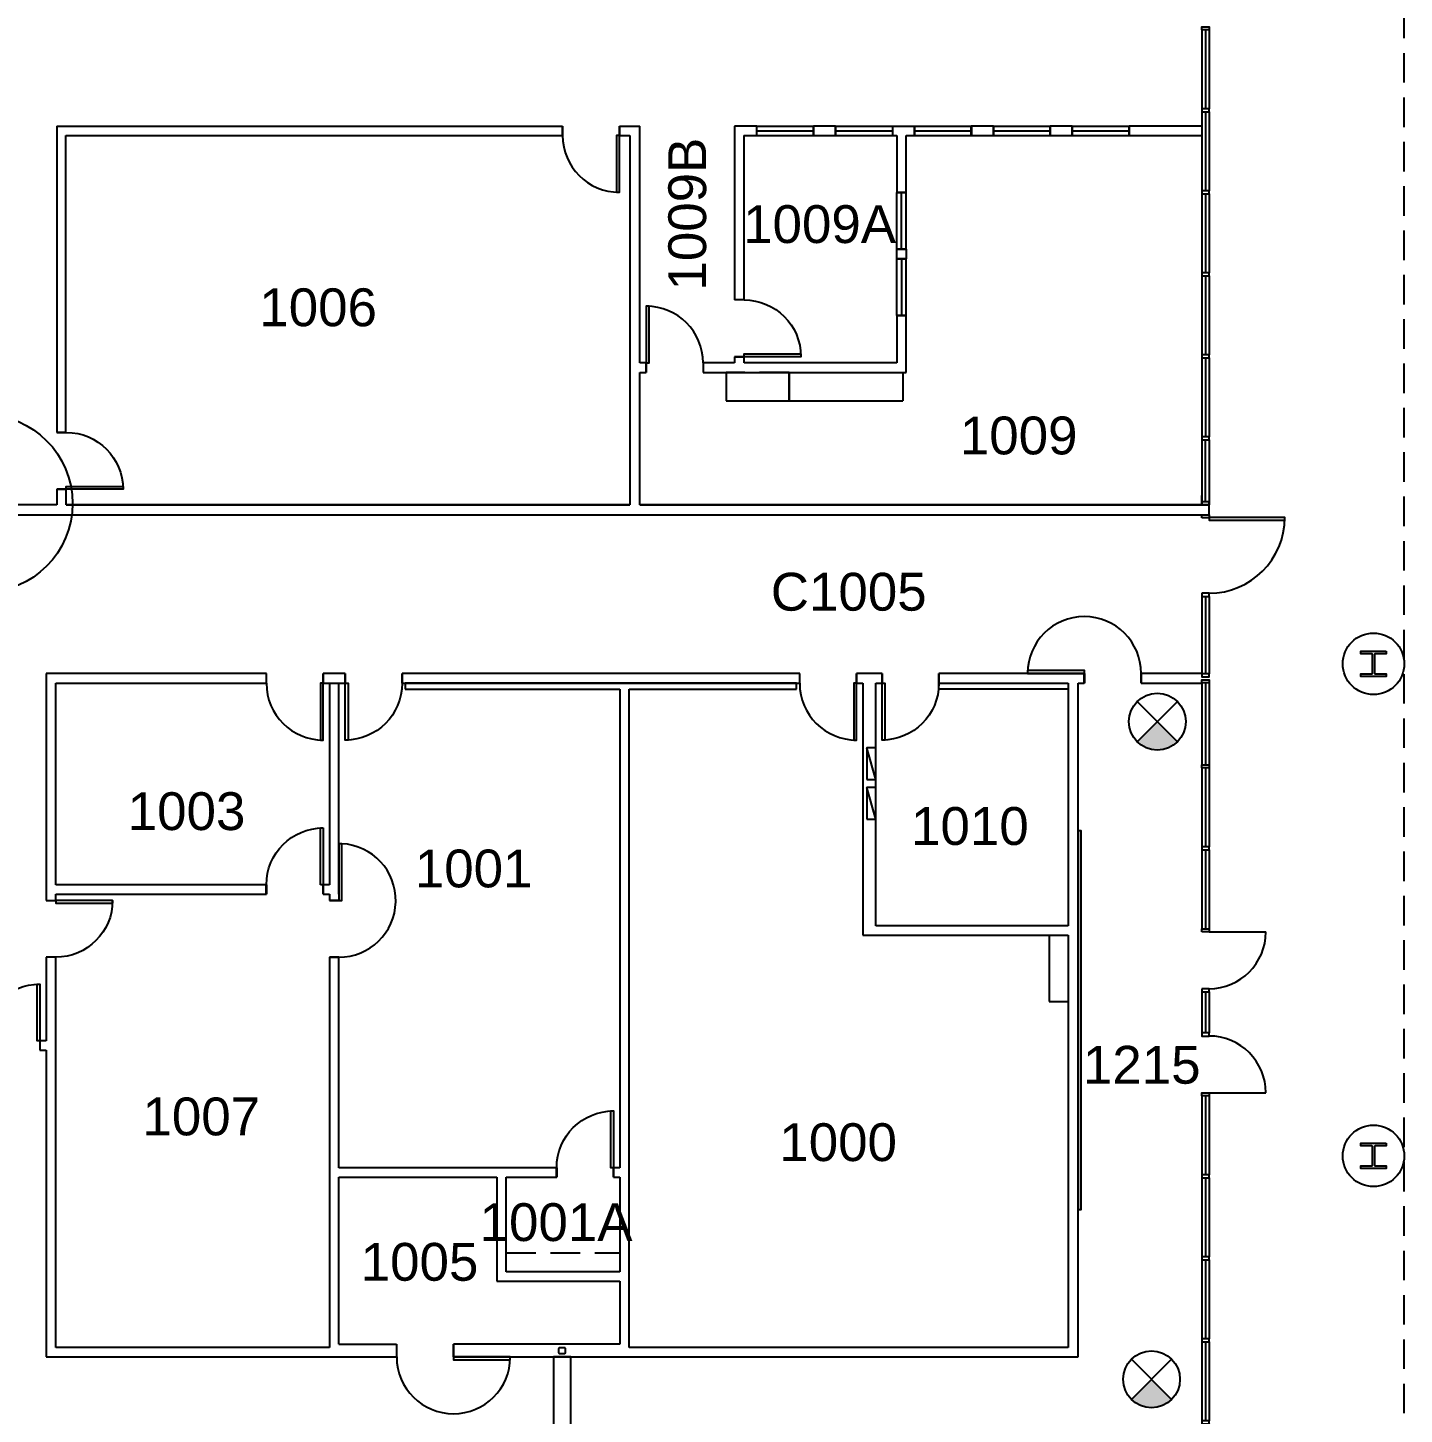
# Model space of a CAD drawing. Header units: inches. Extents: x 283 to 7662, y 1515 to 4754.
# Drawn here: x 6614 to 7487, y 2504 to 3383 of the extents above; entities that cross this region are included whole.
import ezdxf

# ---------------------------------------------------------------- set-up
doc = ezdxf.new("R2010")
doc.units = ezdxf.units.IN
doc.header["$LTSCALE"] = 150
doc.header["$MEASUREMENT"] = 0
doc.linetypes.add('HIDDEN2', pattern=[0.1875, 0.125, -0.0625])
doc.layers.get('0').update_dxf_attribs({"linetype": 'CONTINUOUS'})
doc.layers.get('DEFPOINTS').update_dxf_attribs({"color": 31, "linetype": 'CONTINUOUS'})
for name, color, linetype in [('A-ANNO-TEXT', 4, 'CONTINUOUS'), ('A-COLS', 5, 'CONTINUOUS'), ('A-DOOR', 2, 'CONTINUOUS'), ('A-FLOR-CASE', 3, 'CONTINUOUS'), ('A-FLOR-CASE-UPPR', 3, 'HIDDEN2'), ('A-GLAZ', 2, 'CONTINUOUS'), ('A-GLAZ-SILL', 1, 'CONTINUOUS'), ('A-ROOF-OTLN', 2, 'HIDDEN2'), ('A-WALL-FULL', 6, 'CONTINUOUS'), ('E-PANL', 2, 'CONTINUOUS'), ('X-Clng-Lite', 12, 'CONTINUOUS')]:
    doc.layers.add(name, color=color, linetype=linetype)
doc.styles.add('ARIAL', font='arial.ttf')

# ---------------------------------------------------------------- blocks, each defined once
blk = doc.blocks.new('win-6mod')
at = {"layer": 'A-GLAZ'}
for p, q in [((-260, -2.25), (-310, -2.25)), ((-208, -2.25), (-258, -2.25)), ((-156, -2.25), (-206, -2.25)), ((-104, -2.25), (-154, -2.25)), ((-52, -2.25), (-102, -2.25)), ((0, -2.25), (-50, -2.25))]:
    blk.add_line(p, q, dxfattribs=at)
for points in [[(-310, -4.5), (-312, -4.5), (-312, 0), (-310, 0)], [(-258, -4.5), (-260, -4.5), (-260, 0), (-258, 0)], [(-206, -4.5), (-208, -4.5), (-208, 0), (-206, 0)], [(-154, -4.5), (-156, -4.5), (-156, 0), (-154, 0)], [(-102, -4.5), (-104, -4.5), (-104, 0), (-102, 0)], [(-50, -4.5), (-52, -4.5), (-52, 0), (-50, 0)]]:
    blk.add_lwpolyline(points, close=True, dxfattribs=at)
at = {"layer": 'A-GLAZ-SILL'}
for p, q in [((-260, 0), (-310, 0)), ((-208, 0), (-258, 0)), ((-156, 0), (-206, 0)), ((-104, 0), (-154, 0)), ((-52, 0), (-102, 0)), ((0, 0), (-50, 0)), ((-260, -4.5), (-310, -4.5)), ((-208, -4.5), (-258, -4.5)), ((-156, -4.5), (-206, -4.5)), ((-104, -4.5), (-154, -4.5)), ((-52, -4.5), (-102, -4.5)), ((0, -4.5), (-50, -4.5))]:
    blk.add_line(p, q, dxfattribs=at)
blk = doc.blocks.new('TRA_EXITSIGN_1')
at = {"linetype": 'ByBlock'}
blk.add_hatch(color=0, dxfattribs=at).paths.add_polyline_path([(0, 0), (-0.707, 0.707, 0.198912), (-1, 0, 0.198912), (-0.707, -0.707)])
at = {"color": 0, "linetype": 'ByBlock'}
for p, q in [((-0.707, -0.707), (0.707, 0.707)), ((0.707, -0.707), (-0.707, 0.707))]:
    blk.add_line(p, q, dxfattribs=at)
blk.add_circle((0, 0), 1, dxfattribs=at)

msp = doc.modelspace()

# ---------------------------------------------------------------- hatches: boundary and pattern name
at = {"layer": 'X-Clng-Lite'}
msp.add_hatch(color=256, dxfattribs=at).paths.add_polyline_path([(7329.95, 2943.33), (7317.22, 2930.61, 0.198912), (7329.95, 2925.33, 0.198912), (7342.68, 2930.61)])

# ---------------------------------------------------------------- linework, layer by layer
at = {"layer": 'A-COLS'}
for points in [[(7474.94, 2988.02), (7474.94, 2986.3), (7468.19, 2986.3, 0.414214), (7467.53, 2985.64), (7467.53, 2974.36, 0.414214), (7468.19, 2973.7), (7474.94, 2973.7), (7474.94, 2971.98), (7459.05, 2971.98), (7459.05, 2973.7), (7465.81, 2973.7, 0.414214), (7466.46, 2974.36), (7466.46, 2985.64, 0.414214), (7465.81, 2986.3), (7459.05, 2986.3), (7459.05, 2988.02)], [(7474.94, 2676.02), (7474.94, 2674.3), (7468.19, 2674.3, 0.414214), (7467.53, 2673.64), (7467.53, 2662.36, 0.414214), (7468.19, 2661.7), (7474.94, 2661.7), (7474.94, 2659.98), (7459.05, 2659.98), (7459.05, 2661.7), (7465.81, 2661.7, 0.414214), (7466.46, 2662.36), (7466.46, 2673.64, 0.414214), (7465.81, 2674.3), (7459.05, 2674.3), (7459.05, 2676.02)]]:
    msp.add_lwpolyline(points, format="xyb", close=True, dxfattribs=at)
for centre in [(7467, 2980), (7467, 2668)]:
    msp.add_circle(centre, 19.5, dxfattribs=at)
at = {"layer": 'A-DOOR'}
for p, q in [((6799.47, 2839.92), (6799.47, 2875.92)), ((6799.47, 2875.92), (6801.22, 2875.92)), ((6801.22, 2875.92), (6801.22, 2839.92)), ((6801.22, 2839.92), (6799.47, 2839.92)), ((7362.75, 2810), (7398.75, 2810)), ((7362.75, 2708), (7398.75, 2708))]:
    msp.add_line(p, q, dxfattribs=at)
for points in [[(6988.99, 3315), (6987.24, 3315), (6987.24, 3279), (6988.99, 3279)], [(7006.03, 3170.75), (7007.78, 3170.75), (7007.78, 3206.75), (7006.03, 3206.75)], [(7068.03, 3174.75), (7068.03, 3176.5), (7104.03, 3176.5), (7104.03, 3174.75)], [(6638.35, 3090.75), (6638.35, 3092.5), (6674.35, 3092.5), (6674.35, 3090.75)], [(7362.78, 3072.75), (7362.78, 3071), (7410.78, 3071), (7410.78, 3072.75)], [(7283.72, 2973.92), (7283.72, 2975.67), (7247.72, 2975.67), (7247.72, 2973.92)], [(6801.22, 2967.67), (6799.47, 2967.67), (6799.47, 2931.67), (6801.22, 2931.67)], [(6815.22, 2967.67), (6816.97, 2967.67), (6816.97, 2931.67), (6815.22, 2931.67)], [(7139.27, 2967.67), (7137.52, 2967.67), (7137.52, 2931.67), (7139.27, 2931.67)], [(7155.49, 2967.67), (7157.24, 2967.67), (7157.24, 2931.67), (7155.49, 2931.67)], [(6811.22, 2829.92), (6812.97, 2829.92), (6812.97, 2865.92), (6811.22, 2865.92)], [(6631.72, 2829.95), (6631.72, 2828.2), (6667.72, 2828.2), (6667.72, 2829.95)], [(6621.72, 2740.93), (6619.97, 2740.93), (6619.97, 2776.93), (6621.72, 2776.93)], [(6985.24, 2660.5), (6983.49, 2660.5), (6983.49, 2696.5), (6985.24, 2696.5)], [(6883.83, 2540.5), (6883.83, 2538.75), (6919.83, 2538.75), (6919.83, 2540.5)]]:
    msp.add_lwpolyline(points, close=True, dxfattribs=at)
msp.add_lwpolyline([(6958.19, 2173.77), (6958.19, 2540.5), (6947.19, 2540.5), (6947.19, 2173.77)], dxfattribs=at)
for centre, radius, start, end in [((6988.99, 3315), 36, 180.00004, 270.00004), ((7006.03, 3170.75), 36, 360, 90), ((7362.78, 3072.75), 48, 270, 0), ((7283.72, 2973.92), 36, 0, 180), ((6801.22, 2967.67), 36, 180, 270), ((7139.27, 2967.67), 36, 180, 270), ((6811.2, 2829.94), 36.02, 270.02366, 87.19168), ((7362.75, 2810), 36, 270, 0), ((7362.75, 2708), 36, 360, 90), ((6883.83, 2540.5), 36, 180, 0)]:
    msp.add_arc(centre, radius, start, end, dxfattribs=at)
at = {"layer": 'A-DOOR', "extrusion": (0, 0, -1)}
for centre, start, end in [((-7068.03, 3174.75), 90, 180), ((-6638.35, 3090.75), 90, 180), ((-6815.22, 2967.67), 180, 270), ((-7155.49, 2967.67), 180, 270), ((-6801.22, 2839.92), 0, 90), ((-6631.72, 2829.95), 180, 270), ((-6621.72, 2740.93), 0, 90), ((-6985.24, 2660.5), 0, 90)]:
    msp.add_arc(centre, 36, start, end, dxfattribs=at)
at = {"layer": 'A-FLOR-CASE'}
for p, q in [((7056.58, 3164.75), (7056.58, 3146.75)), ((7096.58, 3164.75), (7096.58, 3146.75)), ((7096.58, 3146.75), (7096.58, 3164.75)), ((7168.58, 3164.75), (7168.58, 3146.75)), ((7056.58, 3146.75), (7096.58, 3146.75)), ((7096.58, 3146.75), (7168.58, 3146.75))]:
    msp.add_line(p, q, dxfattribs=at)
at = {"layer": 'A-FLOR-CASE-UPPR'}
msp.add_line((6917.24, 2606.5), (6989.24, 2606.5), dxfattribs=at)
msp.add_lwpolyline([(7056.58, 3146.75), (7096.58, 3146.75), (7096.58, 3164.75), (7056.58, 3164.75)], close=True, dxfattribs=at)
at = {"layer": 'A-GLAZ'}
for p, q in [((7360.5, 3382), (7360.5, 3332)), ((7360.5, 3330), (7360.5, 3280)), ((7076.06, 3318), (7112.06, 3318)), ((7126.06, 3318), (7162.06, 3318)), ((7176.06, 3318), (7212.06, 3318)), ((7226.06, 3318), (7262.06, 3318)), ((7276.06, 3318), (7312.06, 3318)), ((7167.83, 3242.86), (7167.83, 3278.86)), ((7360.5, 3278), (7360.5, 3228)), ((7167.83, 3236.86), (7167.83, 3200.86)), ((7360.5, 3226), (7360.5, 3176)), ((7360.5, 3174), (7360.5, 3124)), ((7360.5, 3082.75), (7360.5, 3122)), ((7360.5, 3022.72), (7360.5, 2973.74)), ((7360.5, 2967.85), (7360.5, 2916)), ((7360.5, 2914), (7360.5, 2864)), ((7360.5, 2862), (7360.5, 2812)), ((7360.5, 2772), (7360.5, 2746))]:
    msp.add_line(p, q, dxfattribs=at)
for points in [[(7358.25, 3382), (7358.25, 3384), (7362.75, 3384), (7362.75, 3382)], [(7358.25, 3332), (7358.25, 3330), (7362.75, 3330), (7362.75, 3332)], [(7358.25, 3280), (7358.25, 3278), (7362.75, 3278), (7362.75, 3280)], [(7358.25, 3228), (7358.25, 3226), (7362.75, 3226), (7362.75, 3228)], [(7358.25, 3176), (7358.25, 3174), (7362.75, 3174), (7362.75, 3176)], [(7358.25, 3124), (7358.25, 3122), (7362.75, 3122), (7362.75, 3124)], [(7358.28, 3082.75), (7358.28, 3080.75), (7362.75, 3080.75), (7362.75, 3082.75)], [(7358.28, 3072.5), (7358.28, 3074.5), (7362.75, 3074.5), (7362.75, 3072.5)], [(7358.25, 3024.72), (7358.25, 3022.72), (7362.75, 3022.72), (7362.75, 3024.72)], [(7358.25, 2973.74), (7358.25, 2971.74), (7362.75, 2971.74), (7362.75, 2973.74)], [(7358.25, 2967.85), (7358.25, 2969.85), (7362.75, 2969.85), (7362.75, 2967.85)], [(7358.25, 2914), (7358.25, 2916), (7362.75, 2916), (7362.75, 2914)], [(7358.25, 2864), (7358.25, 2862), (7362.75, 2862), (7362.75, 2864)], [(7358.25, 2810), (7358.25, 2812), (7362.75, 2812), (7362.75, 2810)], [(7358.25, 2774), (7358.25, 2772), (7362.75, 2772), (7362.75, 2774)], [(7358.25, 2746), (7358.25, 2744), (7362.75, 2744), (7362.75, 2746)], [(7358.25, 2706), (7358.25, 2708), (7362.75, 2708), (7362.75, 2706)]]:
    msp.add_lwpolyline(points, close=True, dxfattribs=at)
at = {"layer": 'A-GLAZ-SILL'}
for p, q in [((7358.25, 3382), (7358.25, 3332)), ((7362.75, 3382), (7362.75, 3332)), ((7358.25, 3330), (7358.25, 3280)), ((7362.75, 3330), (7362.75, 3280)), ((7076.06, 3321), (7112.06, 3321)), ((7076.06, 3315), (7112.06, 3315)), ((7126.03, 3321), (7162.03, 3321)), ((7126.03, 3315), (7162.03, 3315)), ((7176.06, 3321), (7212.06, 3321)), ((7176.06, 3315), (7212.06, 3315)), ((7226.06, 3321), (7262.06, 3321)), ((7226.06, 3315), (7262.06, 3315)), ((7276.03, 3315), (7312.03, 3315)), ((7276.06, 3321), (7312.06, 3321)), ((7164.83, 3242.86), (7164.83, 3278.86)), ((7170.83, 3242.86), (7170.83, 3278.86)), ((7358.25, 3278), (7358.25, 3228)), ((7362.75, 3278), (7362.75, 3228)), ((7164.83, 3200.86), (7164.83, 3236.86)), ((7170.83, 3200.86), (7170.83, 3236.86)), ((7358.25, 3226), (7358.25, 3176)), ((7362.75, 3226), (7362.75, 3176)), ((7358.25, 3174), (7358.25, 3124)), ((7362.75, 3174), (7362.75, 3124)), ((7358.25, 3122), (7358.28, 3080.75)), ((7362.75, 3122), (7362.75, 3080.75)), ((7358.25, 3022.72), (7358.25, 2973.74)), ((7362.75, 3022.72), (7362.75, 2973.74)), ((7358.25, 2967.85), (7358.25, 2916)), ((7362.75, 2967.85), (7362.75, 2916)), ((7358.25, 2914), (7358.25, 2864)), ((7362.75, 2914), (7362.75, 2864)), ((7358.25, 2862), (7358.25, 2812)), ((7362.75, 2862), (7362.75, 2812)), ((7358.25, 2772), (7358.25, 2746)), ((7362.75, 2772), (7362.75, 2746))]:
    msp.add_line(p, q, dxfattribs=at)
at = {"layer": 'A-ROOF-OTLN'}
msp.add_line((7486.5, 1998.5), (7486.5, 4403.5), dxfattribs=at)
at = {"layer": 'A-WALL-FULL'}
for p, q in [((6632.32, 3321), (6632.35, 3126.78)), ((6632.32, 3321), (6952.96, 3321)), ((6638.12, 3126.78), (6638.12, 3315)), ((6638.12, 3315), (6952.99, 3315)), ((6989.03, 3321), (7002.03, 3321)), ((6989.03, 3315), (6995.53, 3315)), ((6995.53, 3315), (6995.53, 3080.75)), ((7002.03, 3170.75), (7002.03, 3321)), ((7068.03, 3321), (7062.03, 3321)), ((7062.03, 3321), (7062.03, 3210.75)), ((7076.06, 3321), (7067.87, 3321)), ((7067.87, 3315), (7076.06, 3315)), ((7068.03, 3321), (7068.03, 3321)), ((7068.03, 3210.75), (7068.03, 3315)), ((7076.06, 3315), (7076.06, 3321)), ((7126.06, 3321), (7112.06, 3321)), ((7112.06, 3315), (7126.06, 3315)), ((7162.09, 3321), (7162.03, 3315)), ((7162.06, 3315), (7164.83, 3315)), ((7162.09, 3321), (7176.06, 3321)), ((7164.83, 3315), (7164.83, 3278.86)), ((7170.83, 3315), (7176.06, 3315)), ((7170.83, 3278.86), (7170.83, 3315)), ((7226.06, 3321), (7212.06, 3321)), ((7212.06, 3315), (7226.06, 3315)), ((7276.06, 3321), (7262.06, 3321)), ((7262.06, 3315), (7276.06, 3315)), ((7358.28, 3321), (7312.06, 3321)), ((7312.06, 3315), (7358.28, 3315)), ((7164.83, 3278.86), (7170.83, 3278.86)), ((7068.03, 3210.75), (7062.03, 3210.75)), ((7170.83, 3200.86), (7164.83, 3200.86)), ((7164.83, 3200.86), (7164.83, 3170.75)), ((7170.83, 3164.75), (7170.83, 3200.86)), ((7062.03, 3174.75), (7062.03, 3170.75)), ((7068.03, 3170.75), (7068.03, 3174.75)), ((7006.03, 3170.75), (7001.87, 3170.75)), ((7062.03, 3170.75), (7042.03, 3170.75)), ((7042.03, 3170.75), (7042.03, 3164.75)), ((7164.83, 3170.75), (7068.03, 3170.75)), ((7001.87, 3164.75), (7006.03, 3164.75)), ((7002.03, 3080.75), (7002.03, 3164.75)), ((7042.03, 3164.75), (7170.83, 3164.75)), ((6632.35, 3090.75), (6632.35, 3080.75)), ((6638.35, 3080.75), (6638.35, 3090.75)), ((7358.28, 3080.75), (7358.28, 3086.75)), ((6632.35, 3080.75), (6587.13, 3080.75)), ((6638.35, 3080.75), (6995.53, 3080.75)), ((6995.53, 3080.75), (6638.35, 3080.75)), ((7362.78, 3080.75), (7002.03, 3080.75)), ((7002.03, 3080.75), (7358.28, 3080.75)), ((7362.78, 3074.5), (7362.78, 3080.75)), ((6587.13, 3074.5), (7362.78, 3074.5)), ((6625.72, 2973.92), (6625.72, 2829.95)), ((6765.22, 2973.92), (6625.72, 2973.92)), ((6815.22, 2973.92), (6801.22, 2973.92)), ((7103.27, 2973.92), (6851.22, 2973.92)), ((7151.49, 2973.92), (7139.27, 2973.92)), ((7155.49, 2973.92), (7151.49, 2973.92)), ((7283.72, 2973.92), (7191.49, 2973.92)), ((7358.25, 2973.92), (7319.72, 2973.92)), ((6631.72, 2839.92), (6631.72, 2967.67)), ((6631.72, 2967.67), (6765.22, 2967.67)), ((6801.22, 2967.67), (6815.22, 2967.67)), ((6805.22, 2967.67), (6805.22, 2839.92)), ((6811.22, 2833.92), (6811.22, 2967.67)), ((6851.22, 2967.67), (7103.27, 2967.67)), ((6989.24, 2967.64), (6853.22, 2967.67)), ((6853.22, 2967.67), (6853.22, 2963.92)), ((6853.22, 2963.92), (6989.24, 2963.89)), ((7101.23, 2967.67), (6989.24, 2967.67)), ((6989.24, 2963.92), (6989.24, 2660.5)), ((6995.24, 2546.5), (6995.24, 2963.92)), ((6995.24, 2963.92), (7101.23, 2963.92)), ((7101.23, 2963.92), (7101.23, 2967.67)), ((7139.27, 2967.67), (7143.28, 2967.67)), ((7143.28, 2967.67), (7143.28, 2807.92)), ((7151.49, 2967.67), (7155.49, 2967.67)), ((7151.49, 2813.92), (7151.49, 2967.67)), ((7191.49, 2967.67), (7273.49, 2967.67)), ((7273.49, 2967.67), (7273.49, 2813.92)), ((7279.72, 2813.92), (7279.72, 2967.67)), ((7279.72, 2967.67), (7283.69, 2967.67)), ((7319.72, 2967.67), (7358.25, 2967.67)), ((6765.22, 2839.92), (6631.72, 2839.92)), ((6805.22, 2839.92), (6801.22, 2839.92)), ((6631.72, 2833.92), (6765.22, 2833.92)), ((6631.72, 2829.95), (6631.72, 2833.92)), ((6801.22, 2833.92), (6805.22, 2833.92)), ((6805.22, 2833.92), (6805.22, 2829.92)), ((6625.72, 2829.95), (6631.72, 2829.95)), ((7273.49, 2813.92), (7151.49, 2813.92)), ((7279.72, 2540.5), (7279.72, 2813.92)), ((7279.72, 2807.92), (7279.72, 2813.92)), ((7143.28, 2807.92), (7273.49, 2807.92)), ((7261.49, 2807.92), (7261.49, 2765.92)), ((7273.49, 2807.92), (7273.49, 2546.5)), ((6631.72, 2793.89), (6625.72, 2793.89)), ((6625.72, 2793.89), (6625.72, 2740.93)), ((6631.72, 2740.93), (6631.72, 2793.89)), ((6805.22, 2793.92), (6805.22, 2660.5)), ((6811.22, 2660.5), (6811.22, 2793.92)), ((7261.49, 2765.92), (7273.49, 2765.92)), ((6625.72, 2740.93), (6621.72, 2740.93)), ((6621.72, 2734.93), (6625.72, 2734.93)), ((6625.72, 2734.93), (6625.72, 2684.46)), ((6631.72, 2684.46), (6631.72, 2740.93)), ((6625.72, 2684.46), (6625.72, 2540.5)), ((6631.72, 2546.5), (6631.72, 2684.46)), ((6805.22, 2660.5), (6805.22, 2546.5)), ((6917.24, 2660.5), (6811.22, 2660.5)), ((6949.24, 2660.5), (6917.24, 2660.5)), ((6989.24, 2660.5), (6985.24, 2660.5)), ((6811.22, 2654.5), (6911.24, 2654.5)), ((6811.22, 2548.5), (6811.22, 2654.5)), ((6911.24, 2654.5), (6911.24, 2588.5)), ((6917.24, 2654.5), (6949.24, 2654.5)), ((6917.24, 2594.5), (6917.24, 2654.5)), ((6985.24, 2654.5), (6989.24, 2654.5)), ((6989.24, 2654.5), (6989.24, 2594.5)), ((6989.24, 2594.5), (6917.24, 2594.5)), ((6911.24, 2588.5), (6989.24, 2588.5)), ((6989.24, 2588.5), (6989.24, 2548.5)), ((6805.22, 2546.5), (6631.72, 2546.5)), ((6811.22, 2548.5), (6847.8, 2548.5)), ((6847.8, 2548.5), (6847.8, 2540.5)), ((6989.24, 2548.5), (6883.83, 2548.5)), ((7273.49, 2546.5), (6995.24, 2546.5)), ((6625.72, 2540.5), (6847.8, 2540.5)), ((6883.83, 2540.5), (6995.24, 2540.5)), ((6995.24, 2540.5), (7279.72, 2540.5))]:
    msp.add_line(p, q, dxfattribs=at)
for points in [[(6952.99, 3321), (6952.96, 3321), (6952.96, 3315), (6952.99, 3315)], [(6988.99, 3321), (6989.03, 3321), (6989.03, 3315), (6988.99, 3315)], [(7112.06, 3321), (7112.09, 3321), (7112.09, 3315), (7112.06, 3315)], [(7126.06, 3321), (7126.03, 3321), (7126.03, 3315), (7126.06, 3315)], [(7176.06, 3321), (7176.03, 3321), (7176.03, 3315), (7176.06, 3315)], [(7212.06, 3321), (7212.09, 3321), (7212.09, 3315), (7212.06, 3315)], [(7226.06, 3321), (7226.03, 3321), (7226.03, 3315), (7226.06, 3315)], [(7262.06, 3321), (7262.09, 3321), (7262.09, 3315), (7262.06, 3315)], [(7276.06, 3321), (7276.03, 3321), (7276.03, 3315), (7276.06, 3315)], [(7312.06, 3321), (7312.09, 3321), (7312.09, 3315), (7312.06, 3315)], [(7170.83, 3278.86), (7170.83, 3278.89), (7164.83, 3278.89), (7164.83, 3278.86)], [(7170.83, 3242.86), (7170.83, 3242.83), (7164.83, 3242.83), (7164.83, 3242.86)], [(7170.83, 3236.86), (7170.83, 3236.89), (7164.83, 3236.89), (7164.83, 3236.86)], [(7170.83, 3200.86), (7170.83, 3200.83), (7164.83, 3200.83), (7164.83, 3200.86)], [(7062.03, 3174.75), (7062.03, 3174.72), (7068.03, 3174.72), (7068.03, 3174.75)], [(7006.03, 3164.75), (7006, 3164.75), (7006, 3170.75), (7006.03, 3170.75)], [(6632.35, 3126.75), (6632.35, 3126.78), (6638.35, 3126.78), (6638.35, 3126.75)], [(6632.35, 3090.75), (6632.35, 3090.72), (6638.35, 3090.72), (6638.35, 3090.75)], [(6765.22, 2973.92), (6765.19, 2973.92), (6765.19, 2967.67), (6765.22, 2967.67)], [(6801.22, 2973.92), (6801.25, 2973.92), (6801.25, 2967.67), (6801.22, 2967.67)], [(6815.22, 2973.92), (6815.19, 2973.92), (6815.19, 2967.67), (6815.22, 2967.67)], [(6851.22, 2973.92), (6851.25, 2973.92), (6851.25, 2967.67), (6851.22, 2967.67)], [(7103.27, 2973.92), (7103.23, 2973.92), (7103.23, 2967.67), (7103.27, 2967.67)], [(7139.27, 2973.92), (7139.3, 2973.92), (7139.3, 2967.67), (7139.27, 2967.67)], [(7155.49, 2973.92), (7155.46, 2973.92), (7155.46, 2967.67), (7155.49, 2967.67)], [(7191.49, 2973.92), (7191.53, 2973.92), (7191.53, 2967.67), (7191.49, 2967.67)], [(7283.72, 2967.67), (7283.69, 2967.67), (7283.69, 2973.92), (7283.72, 2973.92)], [(7319.72, 2967.67), (7319.76, 2967.67), (7319.76, 2973.92), (7319.72, 2973.92)], [(7279.72, 2634.09), (7281.72, 2634.09), (7281.72, 2874.09), (7279.72, 2874.09)], [(6765.22, 2833.92), (6765.19, 2833.92), (6765.19, 2839.92), (6765.22, 2839.92)], [(6801.22, 2833.92), (6801.25, 2833.92), (6801.25, 2839.92), (6801.22, 2839.92)], [(6805.22, 2829.92), (6805.22, 2829.95), (6811.22, 2829.95), (6811.22, 2829.92)], [(6805.22, 2793.92), (6805.22, 2793.89), (6811.22, 2793.89), (6811.22, 2793.92)], [(6621.72, 2734.93), (6621.76, 2734.93), (6621.76, 2740.93), (6621.72, 2740.93)], [(6949.24, 2654.5), (6949.21, 2654.5), (6949.21, 2660.5), (6949.24, 2660.5)], [(6985.24, 2654.5), (6985.28, 2654.5), (6985.28, 2660.5), (6985.24, 2660.5)], [(6883.83, 2548.5), (6883.87, 2548.5), (6883.87, 2540.5), (6883.83, 2540.5)]]:
    msp.add_lwpolyline(points, close=True, dxfattribs=at)
msp.add_lwpolyline([(6951.31, 2546.5), (6954.06, 2546.5, -0.414214), (6954.69, 2545.88), (6954.69, 2543.13, -0.414214), (6954.06, 2542.5), (6951.31, 2542.5, -0.414214), (6950.69, 2543.13), (6950.69, 2545.88, -0.414214)], format="xyb", close=True, dxfattribs=at)
at = {"layer": 'A-WALL-FULL', "color": 6, "linetype": 'Continuous', "lineweight": -3}
for points in [[(7164.83, 3242.86), (7170.83, 3242.86), (7170.83, 3236.86), (7164.83, 3236.86)], [(7273.49, 2967.67), (7273.49, 2963.92), (7191.49, 2963.92), (7191.49, 2967.67)]]:
    msp.add_3dface(points, dxfattribs=at)
at = {"layer": 'DEFPOINTS', "color": 7}
msp.add_circle((6586.13, 3081.7), 56.28, dxfattribs=at)
at = {"layer": 'E-PANL'}
for p, q in [((7151.49, 2906.64), (7145.74, 2926.64)), ((7151.49, 2881.56), (7145.74, 2901.56))]:
    msp.add_line(p, q, dxfattribs=at)
for points in [[(7145.74, 2906.64), (7151.49, 2906.64), (7151.49, 2926.64), (7145.74, 2926.64)], [(7145.74, 2881.56), (7151.49, 2881.56), (7151.49, 2901.56), (7145.74, 2901.56)]]:
    msp.add_lwpolyline(points, close=True, dxfattribs=at)
at = {"layer": 'X-Clng-Lite'}
for p, q in [((7342.68, 2930.61), (7317.22, 2956.06)), ((7342.68, 2956.06), (7317.22, 2930.61))]:
    msp.add_line(p, q, dxfattribs=at)
msp.add_circle((7329.95, 2943.33), 18, dxfattribs=at)

# ---------------------------------------------------------------- block references
at = {"layer": 'A-GLAZ', "xscale": -1, "rotation": 270}
msp.add_blockref('win-6mod', (7362.75, 2706), dxfattribs=at)
at = {"layer": 'X-Clng-Lite', "xscale": 18, "yscale": 18, "zscale": 18, "rotation": 90}
msp.add_blockref('TRA_EXITSIGN_1', (7326.3, 2526.31), dxfattribs=at)

# ---------------------------------------------------------------- texts
at = {"layer": 'A-ANNO-TEXT', "style": 'ARIAL'}
msp.add_text('1009B', height=24, rotation=90, dxfattribs=at).set_placement((7043.99, 3216.69))
for s, p in [('1009A', (7067.43, 3246.82)), ('1006', (6760.75, 3194.06)), ('1009', (7204.79, 3112.8)), ('C1005', (7084.97, 3013.71)), ('1003', (6677.33, 2874.57)), ('1010', (7173.88, 2865.15)), ('1001', (6859.31, 2838.24)), ('1215', (7282.82, 2713.76)), ('1007', (6686.67, 2681.01)), ('1000', (7090.36, 2664.69)), ('1001A', (6900.38, 2613.99)), ('1005', (6825.02, 2588.81))]:
    msp.add_text(s, height=24, dxfattribs=at).set_placement(p)

doc.saveas('drawing.dxf')
